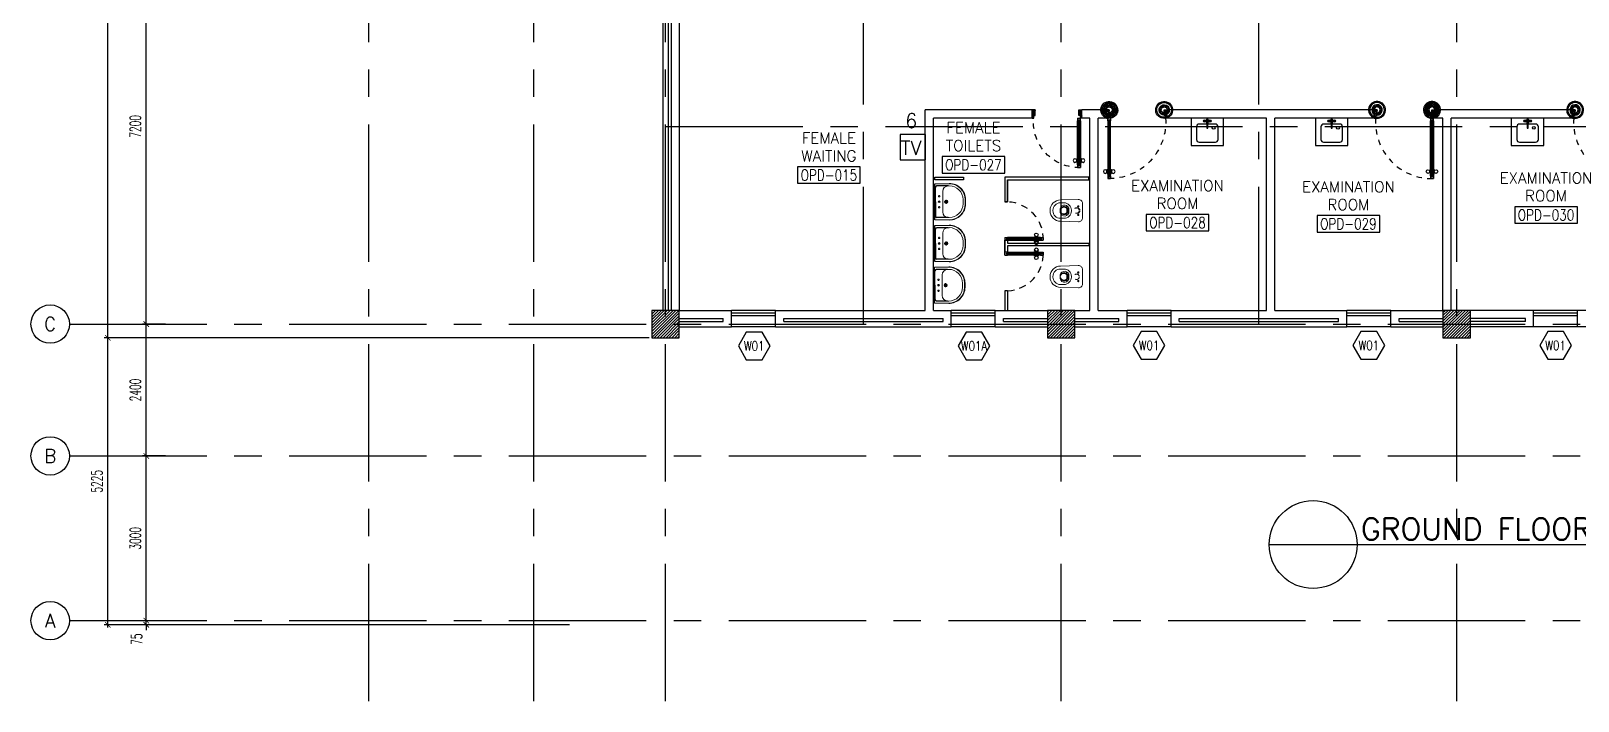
# Model space of a CAD drawing. Extents: x 417819.9 to 417911.9, y 43448 to 43539.2.
# Drawn here: x 417819.91 to 417848.07, y 43460.01 to 43472.21 of the extents above; entities that cross this region are included whole.
import ezdxf
from ezdxf.enums import TextEntityAlignment as Align

# ---------------------------------------------------------------- set-up
doc = ezdxf.new("R2010")
doc.units = 0
doc.header["$MEASUREMENT"] = 0
doc.header["$PDMODE"] = 3
doc.header["$PDSIZE"] = 0.1
for name, pattern in [('CENTERX2', [4, 2.5, -0.5, 0.5, -0.5]), ('DASHED', [0.75, 0.5, -0.25]), ('HIDDEN', [0.375, 0.25, -0.125]), ('HIDDEN2', [0.1875, 0.125, -0.0625])]:
    doc.linetypes.add(name, pattern=pattern)
doc.layers.get('0').update_dxf_attribs({"color": 11, "linetype": 'CONTINUOUS'})
doc.layers.get('DEFPOINTS').update_dxf_attribs({"color": 11, "linetype": 'CONTINUOUS'})
for name, color, linetype in [('A-JEERI', 11, 'CONTINUOUS'), ('AX', 11, 'CONTINUOUS'), ('AX-CR', 11, 'CONTINUOUS'), ('AX-DIM', 11, 'CONTINUOUS'), ('AX-TXT', 11, 'CONTINUOUS'), ('AXES', 11, 'CENTERX2'), ('COL', 11, 'CONTINUOUS'), ('DOOR', 11, 'CONTINUOUS'), ('E-TV', 4, 'CONTINUOUS'), ('FIX', 11, 'CONTINUOUS'), ('HAT', 11, 'CONTINUOUS'), ('INSUL', 11, 'CONTINUOUS'), ('ME-FIX', 11, 'CONTINUOUS'), ('PART', 11, 'CONTINUOUS'), ('RM-BOX', 11, 'CONTINUOUS'), ('RM-NAME', 11, 'CONTINUOUS'), ('RM-NO', 11, 'CONTINUOUS'), ('TXT', 3, 'CONTINUOUS'), ('WALL', 11, 'CONTINUOUS'), ('WIN', 11, 'CONTINUOUS'), ('WIN-BOX', 11, 'CONTINUOUS'), ('WIN-NO', 11, 'CONTINUOUS')]:
    doc.layers.add(name, color=color, linetype=linetype)
doc.styles.add('ROMANS', font='ROMANS.shx', dxfattribs={"width": 0.6})
doc.dimstyles.new('STANDARD in', dxfattribs={"dimtxt": 0.2, "dimasz": 0.1, "dimexe": 0.07, "dimexo": 0.05, "dimgap": 0.1, "dimtad": 1, "dimdec": 0, "dimlfac": 1000, "dimzin": 0, "dimdsep": 46, "dimtxsty": 'ROMANS', "dimblk": 'ARCHTICK', "dimcen": 0.05, "dimdle": 0.05, "dimclrd": 7, "dimclre": 7, "dimclrt": 2, "dimadec": 0, "dimazin": 0, "dimtfac": 1, "dimtdec": 0, "dimtmove": 2, "dimatfit": 3, "dimldrblk": 'ARCHTICK', "dimfxl": 0, "dimtolj": 1, "dimtzin": 0, "dimarcsym": 0})

# ---------------------------------------------------------------- blocks, each defined once
blk = doc.blocks.new('_ARCHTICK')
at = {"color": 0, "linetype": 'ByBlock', "const_width": 0.15}
blk.add_lwpolyline([(-0.5, -0.5), (0.5, 0.5)], dxfattribs=at)
blk = doc.blocks.new('*D167')
at = {"layer": 'AX-DIM', "color": 7, "lineweight": -2}
for p, q in [((417831.157, 43525.944), (417821.235, 43525.944)), ((417821.305, 43466.574), (417821.305, 43525.994)), ((417831.157, 43466.624), (417821.235, 43466.624))]:
    blk.add_line(p, q, dxfattribs=at)
at = {"layer": 'DEFPOINTS', "color": 0}
for p in [(417821.305, 43525.944), (417831.207, 43525.944), (417831.207, 43466.624)]:
    blk.add_point(p, dxfattribs=at)
at = {"layer": 'AX-DIM', "color": 7, "lineweight": -2, "xscale": 0.1, "yscale": 0.1, "zscale": 0.1}
for p, rotation in [((417821.305, 43525.944), 90), ((417821.305, 43466.624), 270)]:
    blk.add_blockref('_ARCHTICK', p, dxfattribs=dict(at, rotation=rotation))
at = {"layer": 'AX-DIM', "color": 2, "insert": (417821.105, 43496.284), "char_height": 0.2, "attachment_point": 5, "rotation": 90, "style": 'ROMANS'}
blk.add_mtext('\\A1;59320', dxfattribs=at)
blk = doc.blocks.new('*D168')
at = {"layer": 'AX-DIM', "color": 7, "lineweight": -2}
for p, q in [((417831.157, 43466.624), (417821.235, 43466.624)), ((417821.305, 43461.349), (417821.305, 43466.674)), ((417829.71, 43461.399), (417821.235, 43461.399))]:
    blk.add_line(p, q, dxfattribs=at)
at = {"layer": 'DEFPOINTS', "color": 0}
for p in [(417821.305, 43466.624), (417831.207, 43466.624), (417829.76, 43461.399)]:
    blk.add_point(p, dxfattribs=at)
at = {"layer": 'AX-DIM', "color": 7, "lineweight": -2, "xscale": 0.1, "yscale": 0.1, "zscale": 0.1}
for p, rotation in [((417821.305, 43466.624), 90), ((417821.305, 43461.399), 270)]:
    blk.add_blockref('_ARCHTICK', p, dxfattribs=dict(at, rotation=rotation))
at = {"layer": 'AX-DIM', "color": 2, "insert": (417821.105, 43464.012), "char_height": 0.2, "attachment_point": 5, "rotation": 90, "style": 'ROMANS'}
blk.add_mtext('\\A1;5225', dxfattribs=at)
blk = doc.blocks.new('*D169')
at = {"layer": 'AX-DIM', "color": 7, "lineweight": -2}
for p, q in [((417822.355, 43474.074), (417821.935, 43474.074)), ((417822.005, 43466.824), (417822.005, 43474.124)), ((417822.355, 43466.874), (417821.935, 43466.874))]:
    blk.add_line(p, q, dxfattribs=at)
at = {"layer": 'DEFPOINTS', "color": 0}
for p in [(417822.005, 43474.074), (417822.405, 43474.074), (417822.405, 43466.874)]:
    blk.add_point(p, dxfattribs=at)
at = {"layer": 'AX-DIM', "color": 7, "lineweight": -2, "xscale": 0.1, "yscale": 0.1, "zscale": 0.1}
for p, rotation in [((417822.005, 43474.074), 90), ((417822.005, 43466.874), 270)]:
    blk.add_blockref('_ARCHTICK', p, dxfattribs=dict(at, rotation=rotation))
at = {"layer": 'AX-DIM', "color": 2, "insert": (417821.805, 43470.474), "char_height": 0.2, "attachment_point": 5, "rotation": 90, "style": 'ROMANS'}
blk.add_mtext('\\A1;7200', dxfattribs=at)
blk = doc.blocks.new('*D170')
at = {"layer": 'AX-DIM', "color": 7, "lineweight": -2}
for p, q in [((417822.355, 43464.474), (417821.935, 43464.474)), ((417822.005, 43461.424), (417822.005, 43464.524)), ((417822.355, 43461.474), (417821.935, 43461.474))]:
    blk.add_line(p, q, dxfattribs=at)
at = {"layer": 'DEFPOINTS', "color": 0}
for p in [(417822.005, 43464.474), (417822.405, 43464.474), (417822.405, 43461.474)]:
    blk.add_point(p, dxfattribs=at)
at = {"layer": 'AX-DIM', "color": 7, "lineweight": -2, "xscale": 0.1, "yscale": 0.1, "zscale": 0.1}
for p, rotation in [((417822.005, 43464.474), 90), ((417822.005, 43461.474), 270)]:
    blk.add_blockref('_ARCHTICK', p, dxfattribs=dict(at, rotation=rotation))
at = {"layer": 'AX-DIM', "color": 2, "insert": (417821.805, 43462.974), "char_height": 0.2, "attachment_point": 5, "rotation": 90, "style": 'ROMANS'}
blk.add_mtext('\\A1;3000', dxfattribs=at)
blk = doc.blocks.new('*D171')
at = {"layer": 'AX-DIM', "color": 7, "lineweight": -2}
for p, q in [((417822.005, 43461.474), (417822.005, 43461.574)), ((417822.355, 43461.474), (417821.935, 43461.474)), ((417822.355, 43461.399), (417821.935, 43461.399)), ((417822.005, 43461.399), (417822.005, 43461.474)), ((417822.005, 43461.399), (417822.005, 43461.299))]:
    blk.add_line(p, q, dxfattribs=at)
at = {"layer": 'DEFPOINTS', "color": 0}
for p in [(417822.005, 43461.474), (417822.405, 43461.474), (417822.405, 43461.399)]:
    blk.add_point(p, dxfattribs=at)
at = {"layer": 'AX-DIM', "color": 7, "lineweight": -2, "xscale": 0.1, "yscale": 0.1, "zscale": 0.1}
for p, rotation in [((417822.005, 43461.474), 270), ((417822.005, 43461.399), 90)]:
    blk.add_blockref('_ARCHTICK', p, dxfattribs=dict(at, rotation=rotation))
at = {"layer": 'AX-DIM', "color": 2, "insert": (417821.83, 43461.137), "char_height": 0.2, "attachment_point": 5, "rotation": 90, "style": 'ROMANS'}
blk.add_mtext('\\A1;75', dxfattribs=at)
blk = doc.blocks.new('AXL')
at = {"layer": 'AX-CR'}
blk.add_circle((-350, 0), 350, dxfattribs=at)
at = {"layer": 'AX-TXT', "style": 'ROMANS'}
blk.add_attdef('AX', text='', height=250, dxfattribs=at).set_placement((-350, 0), align=Align.MIDDLE)
blk = doc.blocks.new('*D172')
at = {"layer": 'AX-DIM', "color": 7, "lineweight": -2}
for p, q in [((417822.355, 43466.874), (417821.935, 43466.874)), ((417822.005, 43464.424), (417822.005, 43466.924)), ((417822.355, 43464.474), (417821.935, 43464.474))]:
    blk.add_line(p, q, dxfattribs=at)
at = {"layer": 'DEFPOINTS', "color": 0}
for p in [(417822.005, 43466.874), (417822.405, 43466.874), (417822.405, 43464.474)]:
    blk.add_point(p, dxfattribs=at)
at = {"layer": 'AX-DIM', "color": 7, "lineweight": -2, "xscale": 0.1, "yscale": 0.1, "zscale": 0.1}
for p, rotation in [((417822.005, 43466.874), 90), ((417822.005, 43464.474), 270)]:
    blk.add_blockref('_ARCHTICK', p, dxfattribs=dict(at, rotation=rotation))
at = {"layer": 'AX-DIM', "color": 2, "insert": (417821.805, 43465.674), "char_height": 0.2, "attachment_point": 5, "rotation": 90, "style": 'ROMANS'}
blk.add_mtext('\\A1;2400', dxfattribs=at)
blk = doc.blocks.new('WW1')
at = {"layer": 'WIN-BOX'}
blk.add_lwpolyline([(144, -250), (289, 0), (144, 250), (-144, 250), (-289, 0), (-144, -250)], close=True, dxfattribs=at)
at = {"layer": 'WIN-NO', "style": 'ROMANS', "width": 0.8}
blk.add_attdef('W00', text='', height=170, dxfattribs=at).set_placement((0, 0), align=Align.MIDDLE)
blk = doc.blocks.new('*X128')
at = {"color": 0}
for p, q in [((24139, 10669), (24631, 11161)), ((24139, 10722), (24578, 11161)), ((24139, 10775), (24525, 11161)), ((24139, 10828), (24472, 11161)), ((24139, 10881), (24419, 11161)), ((24139, 10934), (24366, 11161)), ((24139, 10987), (24313, 11161)), ((24139, 11040), (24260, 11161)), ((24139, 11093), (24207, 11161)), ((24139, 11146), (24154, 11161)), ((24184, 10661), (24639, 11116)), ((24237, 10661), (24639, 11063)), ((24290, 10661), (24639, 11010)), ((24344, 10661), (24639, 10957)), ((24397, 10661), (24639, 10904)), ((24450, 10661), (24639, 10851)), ((24503, 10661), (24639, 10798)), ((24556, 10661), (24639, 10745)), ((24609, 10661), (24639, 10692))]:
    blk.add_line(p, q, dxfattribs=at)
blk = doc.blocks.new('COL50')
at = {"layer": 'COL'}
blk.add_lwpolyline([(-250, 250), (-250, -250), (250, -250), (250, 250)], close=True, dxfattribs=at)
blk = doc.blocks.new('*X127')
at = {"color": 0}
for p, q in [((31339, 10709), (31791, 11161)), ((31339, 10762), (31738, 11161)), ((31339, 10815), (31685, 11161)), ((31339, 10868), (31632, 11161)), ((31339, 10922), (31579, 11161)), ((31339, 10975), (31526, 11161)), ((31339, 11028), (31473, 11161)), ((31339, 11081), (31420, 11161)), ((31339, 11134), (31367, 11161)), ((31344, 10661), (31839, 11156)), ((31397, 10661), (31839, 11103)), ((31450, 10661), (31839, 11050)), ((31503, 10661), (31839, 10997)), ((31556, 10661), (31839, 10944)), ((31609, 10661), (31839, 10891)), ((31662, 10661), (31839, 10838)), ((31715, 10661), (31839, 10785)), ((31768, 10661), (31839, 10732)), ((31821, 10661), (31839, 10679))]:
    blk.add_line(p, q, dxfattribs=at)
blk = doc.blocks.new('RM1')
at = {"layer": 'RM-BOX'}
blk.add_lwpolyline([(570, -200), (-570, -200), (-570, -500), (570, -500)], close=True, dxfattribs=at)
at = {"layer": 'RM-NAME', "style": 'ROMANS'}
for tag, p in [('ROOMNAME1', (0, 324)), ('ROOMNAME2', (0, 0))]:
    blk.add_attdef(tag, text='', height=200, dxfattribs=at).set_placement(p, align=Align.MIDDLE)
at = {"layer": 'RM-NO', "style": 'ROMANS', "width": 0.8}
blk.add_attdef('ROOMNO', text='', height=200, dxfattribs=at).set_placement((0, -350), align=Align.MIDDLE)
blk = doc.blocks.new('WC')
at = {"layer": 'FIX', "lineweight": 20}
for p, q in [((339, 5), (339, -5)), ((395, 76), (490, 60)), ((475, 141), (538, 141)), ((534, 24), (540, 0)), ((540, 0), (534, -24)), ((674, 5), (674, -5)), ((213, -204), (210, -204)), ((490, -60), (395, -76)), ((538, -141), (475, -141))]:
    blk.add_line(p, q, dxfattribs=at)
at = {"layer": 'FIX', "linetype": 'Continuous', "lineweight": 20}
blk.add_line((420, -47), (420, 45), dxfattribs=at)
at = {"layer": 'FIX', "lineweight": 20}
for points in [[(210, -204, -0.414214), (137, -131), (137, 0), (137, 131, -0.414214), (210, 204)], [(727, -5), (727, 5, 0.414214), (538, 194), (210, 204)], [(727, 5), (727, -5, -0.414214), (538, -194), (210, -204)]]:
    blk.add_lwpolyline(points, format="xyb", dxfattribs=at)
at = {"layer": 'FIX', "linetype": 'HIDDEN2', "lineweight": 20, "ltscale": 0.3}
blk.add_circle((245, 0), 49.8, dxfattribs=at)
at = {"layer": 'FIX', "linetype": 'HIDDEN', "lineweight": 20, "ltscale": 0.05}
for centre in [(213, 78), (213, -77)]:
    blk.add_circle(centre, 11.6, dxfattribs=at)
at = {"layer": 'FIX', "lineweight": 20}
for centre, radius, start, end in [((475, 5), 136, 90, 180), ((464, -18), 82, 51.0758, 71.504), ((473, -7), 68.2, 27.1532, 51.0758), ((538, 5), 136, 360, 90), ((475, -5), 136, 180, 270), ((464, 18), 82, 288.496, 308.9242), ((473, 7), 68.2, 308.9242, 332.8468), ((538, -5), 136, 270, 0)]:
    blk.add_arc(centre, radius, start, end, dxfattribs=at)
at = {"layer": 'FIX', "linetype": 'Continuous', "lineweight": 20}
for centre, start, end in [((443, 46), 88.3879, 182.3338), ((442, -46), 177.6662, 271.6121)]:
    blk.add_arc(centre, 22.3, start, end, dxfattribs=at)
blk = doc.blocks.new('DOOR90')
at = {"layer": 'DOOR', "color": 7, "linetype": 'ByBlock'}
for p, q in [((-150, 0), (0, 0)), ((-150, 0), (-150, -25)), ((0, -50), (-114, 0)), ((0, -50), (-40, 0)), ((0, -50), (0, 0)), ((-1000, -25), (-1050, -25)), ((-1050, -75), (-1050, -25)), ((-1050, -25), (-1050, -75)), ((-1000, -75), (-1050, -75)), ((-1000, -42), (-1020, -42)), ((-1020, -42), (-1020, -58)), ((-1000, -58), (-1020, -58)), ((-1000, -25), (-1000, -42)), ((-1000, -58), (-1000, -75)), ((-878, -18), (-968, -18)), ((-968, -25), (-968, -18)), ((-968, -75), (-968, -82)), ((-878, -82), (-968, -82)), ((-955, -9), (-890, -9)), ((-955, -18), (-955, -9)), ((-955, -18), (-890, -18)), ((-955, -82), (-890, -82)), ((-955, -82), (-955, -91)), ((-955, -91), (-890, -91)), ((-890, -18), (-890, -9)), ((-890, -82), (-890, -91)), ((-878, -25), (-878, -18)), ((-878, -75), (-878, -82)), ((-200, -25), (-150, -25)), ((-200, -42), (-200, -25)), ((-180, -42), (-200, -42)), ((-200, -58), (-180, -58)), ((-200, -75), (-200, -58)), ((-150, -75), (-200, -75)), ((-180, -58), (-180, -42)), ((-150, -25), (-100, -25)), ((-150, -75), (-150, -25)), ((-100, -25), (-100, -50)), ((0, -50), (-100, -37)), ((-100, -50), (0, -50)), ((-150, -875), (-100, -875)), ((-150, -900), (-150, -875)), ((-150, -900), (0, -900)), ((0, -900), (-150, -900)), ((0, -850), (-114, -900)), ((-100, -875), (-100, -850)), ((0, -850), (-100, -863)), ((-100, -850), (0, -850)), ((0, -850), (-40, -900)), ((0, -850), (0, -900))]:
    blk.add_line(p, q, dxfattribs=at)
at = {"layer": 'DOOR', "linetype": 'ByBlock'}
for p, q in [((-200, -25), (-1000, -25)), ((-200, -42), (-1000, -42)), ((-200, -58), (-1000, -58)), ((-1000, -75), (-200, -75))]:
    blk.add_line(p, q, dxfattribs=at)
at = {"layer": 'DOOR', "color": 7, "linetype": 'ByBlock'}
for centre in [(-923, 24), (-923, -124)]:
    blk.add_circle(centre, 32.4, dxfattribs=at)
for centre, radius, start, end in [((0, -50), 154, 161.1053, 166.2858), ((0, -50), 94.4, 148.0182, 180), ((0, -50), 134, 158.1598, 169.28), ((0, -50), 114, 154.0838, 167.3774), ((0, -50), 74.4, 137.7764, 180), ((0, -50), 54.4, 113.2074, 180), ((0, -50), 34.4, 90, 180), ((0, -50), 14.4, 90, 180), ((0, -850), 154, 193.7142, 198.8947), ((0, -850), 134, 190.72, 201.8402), ((0, -850), 94.4, 180, 211.9818), ((0, -850), 74.4, 180, 222.2236), ((0, -850), 54.4, 180, 246.7926), ((0, -850), 34.4, 180, 270), ((0, -850), 14.4, 180, 270)]:
    blk.add_arc(centre, radius, start, end, dxfattribs=at)
at = {"layer": 'DOOR', "linetype": 'HIDDEN', "ltscale": 0.5}
blk.add_arc((-222, -50), 828, 178.2701, 275.003, dxfattribs=at)
blk = doc.blocks.new('A$C74DC60CF')
at = {"layer": 'DOOR', "color": 0, "linetype": 'ByBlock'}
for p, q in [((65, 1155), (65, 1090)), ((74, 1155), (65, 1155)), ((74, 1078), (74, 1168)), ((81, 1168), (74, 1168)), ((74, 1155), (74, 1090)), ((81, 1200), (81, 1250)), ((131, 1250), (81, 1250)), ((81, 1250), (131, 1250)), ((81, 1200), (98, 1200)), ((98, 1200), (98, 1220)), ((98, 1220), (114, 1220)), ((114, 1200), (114, 1220)), ((114, 1200), (131, 1200)), ((131, 1200), (131, 1250)), ((131, 1168), (138, 1168)), ((138, 1078), (138, 1168)), ((138, 1155), (138, 1090)), ((138, 1155), (147, 1155)), ((147, 1155), (147, 1090)), ((74, 1090), (65, 1090)), ((81, 1078), (74, 1078)), ((131, 1078), (138, 1078)), ((138, 1090), (147, 1090)), ((56, 150), (56, 0)), ((56, 150), (81, 150)), ((106, 0), (56, 0)), ((98, 200), (81, 200)), ((81, 200), (81, 150)), ((131, 150), (81, 150)), ((81, 150), (81, 100)), ((81, 100), (106, 100)), ((98, 180), (98, 200)), ((114, 180), (98, 180)), ((106, 100), (106, 0)), ((131, 200), (114, 200)), ((114, 200), (114, 180)), ((131, 150), (131, 200)), ((1131, 100), (1106, 100)), ((1106, 100), (1106, 0)), ((1131, 150), (1131, 100)), ((1156, 150), (1131, 150)), ((1156, 150), (1156, 0)), ((1156, 0), (1156, 150)), ((1106, 0), (1156, 0))]:
    blk.add_line(p, q, dxfattribs=at)
at = {"layer": 'DOOR', "linetype": 'ByBlock'}
for p, q in [((81, 200), (81, 1200)), ((98, 200), (98, 1200)), ((114, 200), (114, 1200)), ((131, 1200), (131, 200))]:
    blk.add_line(p, q, dxfattribs=at)
at = {"layer": 'DOOR', "color": 9, "linetype": 'ByBlock'}
for p, q in [((106, 0), (56, 114)), ((106, 0), (56, 40)), ((106, 0), (93, 100)), ((1106, 0), (1156, 114)), ((1106, 0), (1119, 100)), ((1106, 0), (1156, 40))]:
    blk.add_line(p, q, dxfattribs=at)
at = {"layer": 'DOOR', "color": 0, "linetype": 'ByBlock'}
for centre in [(32, 1123), (179, 1123)]:
    blk.add_circle(centre, 32.4, dxfattribs=at)
at = {"layer": 'DOOR', "linetype": 'HIDDEN', "ltscale": 0.5}
blk.add_arc((106, 223), 1028, 355.9414, 91.3941, dxfattribs=at)
at = {"layer": 'DOOR', "color": 9, "linetype": 'ByBlock'}
for centre, radius, start, end in [((106, 0), 154, 103.7142, 108.8947), ((106, 0), 134, 100.72, 111.8402), ((106, 0), 114, 102.6226, 115.9162), ((106, 0), 94.4, 90, 121.9818), ((106, 0), 74.4, 90, 132.2236), ((106, 0), 54.4, 90, 156.7926), ((106, 0), 34.4, 90, 180), ((106, 0), 14.4, 90, 180), ((1106, 0), 94.4, 58.0182, 90), ((1106, 0), 74.4, 47.7764, 90), ((1106, 0), 54.4, 23.2074, 90), ((1106, 0), 34.4, 0, 90), ((1106, 0), 14.4, 0, 90), ((1106, 0), 134, 68.1598, 79.28), ((1106, 0), 154, 71.1053, 76.2858)]:
    blk.add_arc(centre, radius, start, end, dxfattribs=at)
blk = doc.blocks.new('*X126')
at = {"color": 0}
for p, q in [((38539, 10697), (39003, 11161)), ((38539, 10750), (38950, 11161)), ((38539, 10803), (38897, 11161)), ((38539, 10856), (38844, 11161)), ((38539, 10909), (38791, 11161)), ((38539, 10962), (38738, 11161)), ((38539, 11015), (38685, 11161)), ((38539, 11068), (38632, 11161)), ((38539, 11121), (38579, 11161)), ((38556, 10661), (39039, 11144)), ((38609, 10661), (39039, 11091)), ((38662, 10661), (39039, 11038)), ((38715, 10661), (39039, 10985)), ((38768, 10661), (39039, 10932)), ((38822, 10661), (39039, 10879)), ((38875, 10661), (39039, 10826)), ((38928, 10661), (39039, 10773)), ((38981, 10661), (39039, 10720)), ((39034, 10661), (39039, 10667))]:
    blk.add_line(p, q, dxfattribs=at)
blk = doc.blocks.new('W')
at = {"layer": 'WIN-NO'}
blk.add_blockref('WW1', (0, -337), dxfattribs=at).add_auto_attribs({'W00': 'W01'})
blk = doc.blocks.new('LAV-003')
at = {"layer": 'FIX', "linetype": 'ByBlock'}
blk.add_line((-328, -25), (328, -25), dxfattribs=at)
at = {"layer": 'FIX', "linetype": 'Continuous', "lineweight": 20}
for p, q in [((-328, -285), (-328, -25)), ((-288, -285), (-288, -265)), ((0, -165), (-187, -165)), ((0, -165), (187, -165)), ((287, -285), (287, -265)), ((328, -285), (328, -25)), ((0, -535), (-38, -535)), ((0, -535), (38, -535)), ((0, -575), (-38, -575)), ((0, -575), (38, -575))]:
    blk.add_line(p, q, dxfattribs=at)
at = {"layer": 'FIX', "linetype": 'ByBlock', "ltscale": 0.3}
for p, q in [((-288, -265), (-288, -60)), ((0, -35), (-262, -35)), ((0, -35), (262, -35)), ((287, -265), (287, -60))]:
    blk.add_line(p, q, dxfattribs=at)
at = {"layer": 'FIX', "linetype": 'DASHED', "lineweight": 20, "ltscale": 0.04}
for p, q in [((-36, -230), (37, -230)), ((0, -194), (0, -266))]:
    blk.add_line(p, q, dxfattribs=at)
at = {"layer": 'FIX', "lineweight": 20}
for p, q in [((-16, -101), (15, -101)), ((0, -85), (0, -116))]:
    blk.add_line(p, q, dxfattribs=at)
at = {"layer": 'FIX', "linetype": 'Continuous', "lineweight": 20}
blk.add_lwpolyline([(295, -25), (0, -25), (-328, -25), (-334, -285, 0.414214), (-38, -582), (0, -582), (38, -582, 0.414214), (334, -285), (328, -25), (0, -25)], format="xyb", dxfattribs=at)
at = {"layer": 'FIX', "linetype": 'HIDDEN', "lineweight": 20, "ltscale": 0.05}
for centre in [(-100, -101), (100, -101)]:
    blk.add_circle(centre, 12.4, dxfattribs=at)
at = {"layer": 'FIX', "lineweight": 20}
for centre, radius in [((0, -230), 29.5), ((0, -230), 22.5), ((0, -101), 15.5)]:
    blk.add_circle(centre, radius, dxfattribs=at)
at = {"layer": 'FIX', "linetype": 'ByBlock', "ltscale": 0.3}
for centre, start, end in [((-262, -60), 90, 180), ((262, -60), 0, 90)]:
    blk.add_arc(centre, 25, start, end, dxfattribs=at)
at = {"layer": 'FIX', "linetype": 'Continuous', "lineweight": 20}
for centre, radius, start, end in [((-187, -265), 100, 90, 180), ((187, -265), 100, 0, 90), ((-38, -285), 290, 180, 270), ((-38, -285), 250, 180, 270), ((38, -285), 290, 270, 0), ((38, -285), 250, 270, 0)]:
    blk.add_arc(centre, radius, start, end, dxfattribs=at)
blk = doc.blocks.new('A$C180A3EE7')
at = {"layer": 'ME-FIX'}
blk.add_lwpolyline([(0.593, 0), (0.593, 0.5), (0, 0.5), (0, 0)], dxfattribs=at)
blk.add_lwpolyline([(0.309, 0.107), (0.443, 0.107, 0.414214), (0.493, 0.157), (0.493, 0.388, 0.414214), (0.443, 0.438), (0.15, 0.438, 0.414214), (0.1, 0.388), (0.1, 0.157, 0.414214), (0.15, 0.107), (0.284, 0.107)], format="xyb", dxfattribs=at)
blk.add_lwpolyline([(0.28, 0.019), (0.312, 0.019), (0.306, 0.174, 1), (0.286, 0.174)], format="xyb", close=True, dxfattribs=at)
for centre, radius in [((0.182, 0.177), 0.0255), ((0.247, 0.05), 0.0217), ((0.247, 0.05), 0.014), ((0.346, 0.05), 0.0217), ((0.346, 0.05), 0.014)]:
    blk.add_circle(centre, radius, dxfattribs=at)
blk = doc.blocks.new('TV')
at = {"layer": 'E-TV'}
for p, q in [((227, 458), (-228, 458)), ((-228, 458), (-228, 0)), ((227, 458), (227, 0)), ((-228, 0), (228, 0))]:
    blk.add_line(p, q, dxfattribs=at)
at = {"layer": 'E-TV', "color": 52, "style": 'ROMANS'}
blk.add_text('TV', height=260, dxfattribs=at).set_placement((-220, 87))

msp = doc.modelspace()

# ---------------------------------------------------------------- linework, layer by layer
at = {"layer": 'AXES'}
for p, q in [((417826.0566, 43460.01), (417826.0566, 43538.4875)), ((417829.0566, 43460.01), (417829.0566, 43538.4875)), ((417831.4566, 43460.01), (417831.4566, 43538.4875)), ((417838.6566, 43460.01), (417838.6566, 43538.4875)), ((417845.8566, 43460.01), (417845.8566, 43538.4875)), ((417835.0566, 43466.8743), (417835.0566, 43525.6943)), ((417842.2566, 43466.8743), (417842.2566, 43525.6943)), ((417831.4566, 43470.4743), (417889.6966, 43470.4743)), ((417820.6052, 43466.8743), (417890.8966, 43466.8743)), ((417820.6052, 43464.4743), (417889.6966, 43464.4743)), ((417820.6052, 43464.4743), (417898.0966, 43464.4743)), ((417820.6052, 43461.4743), (417887.8966, 43461.4743)), ((417820.6052, 43461.4743), (417887.8966, 43461.4743))]:
    msp.add_line(p, q, dxfattribs=at)
at = {"layer": 'DOOR', "color": 9, "linetype": 'ByBlock'}
for p, q in [((417837.6316, 43468.4493), (417837.6816, 43468.4493)), ((417837.6316, 43468.4493), (417837.6316, 43468.3993)), ((417837.6816, 43468.4323), (417837.6616, 43468.4323)), ((417837.6616, 43468.4323), (417837.6616, 43468.4163)), ((417837.6616, 43468.4163), (417837.6816, 43468.4163)), ((417838.2816, 43468.4493), (417837.6816, 43468.4493)), ((417837.6816, 43468.4493), (417837.6816, 43468.4323)), ((417837.6816, 43468.4323), (417838.2816, 43468.4323)), ((417837.6816, 43468.4163), (417838.2816, 43468.4163)), ((417837.6816, 43468.4163), (417837.6816, 43468.3993)), ((417837.6816, 43468.3993), (417838.2816, 43468.3993)), ((417838.1593, 43468.4565), (417838.2493, 43468.4565)), ((417838.1593, 43468.4493), (417838.1593, 43468.4565)), ((417838.1593, 43468.3993), (417838.1593, 43468.3921)), ((417838.1593, 43468.3921), (417838.2493, 43468.3921)), ((417838.2367, 43468.4655), (417838.1719, 43468.4655)), ((417838.1719, 43468.4565), (417838.1719, 43468.4655)), ((417838.2367, 43468.4565), (417838.1719, 43468.4565)), ((417838.2367, 43468.3921), (417838.1719, 43468.3921)), ((417838.1719, 43468.3921), (417838.1719, 43468.3831)), ((417838.2367, 43468.3831), (417838.1719, 43468.3831)), ((417838.2367, 43468.4565), (417838.2367, 43468.4655)), ((417838.2367, 43468.3921), (417838.2367, 43468.3831)), ((417838.2493, 43468.4493), (417838.2493, 43468.4565)), ((417838.2493, 43468.3993), (417838.2493, 43468.3921)), ((417838.2816, 43468.4493), (417838.3316, 43468.4493)), ((417838.2816, 43468.4323), (417838.2816, 43468.4493)), ((417838.2816, 43468.4323), (417838.3016, 43468.4323)), ((417838.2816, 43468.4163), (417838.3016, 43468.4163)), ((417838.2816, 43468.3993), (417838.2816, 43468.4163)), ((417838.2816, 43468.3993), (417838.3316, 43468.3993)), ((417838.3016, 43468.4163), (417838.3016, 43468.4323)), ((417838.3316, 43468.4493), (417838.3316, 43468.3993)), ((417838.3316, 43468.3993), (417838.3316, 43468.4493)), ((417837.6316, 43468.1308), (417837.6316, 43468.1808)), ((417837.6316, 43468.1308), (417837.6816, 43468.1308)), ((417837.6616, 43468.1638), (417837.6816, 43468.1638)), ((417837.6616, 43468.1478), (417837.6616, 43468.1638)), ((417837.6816, 43468.1478), (417837.6616, 43468.1478)), ((417837.6816, 43468.1808), (417838.2816, 43468.1808)), ((417837.6816, 43468.1638), (417837.6816, 43468.1808)), ((417837.6816, 43468.1638), (417838.2816, 43468.1638)), ((417837.6816, 43468.1478), (417838.2816, 43468.1478)), ((417837.6816, 43468.1308), (417837.6816, 43468.1478)), ((417838.2816, 43468.1308), (417837.6816, 43468.1308)), ((417838.1593, 43468.188), (417838.2493, 43468.188)), ((417838.1593, 43468.1808), (417838.1593, 43468.188)), ((417838.1593, 43468.1308), (417838.1593, 43468.1236)), ((417838.1593, 43468.1236), (417838.2493, 43468.1236)), ((417838.2367, 43468.197), (417838.1719, 43468.197)), ((417838.1719, 43468.188), (417838.1719, 43468.197)), ((417838.2367, 43468.188), (417838.1719, 43468.188)), ((417838.2367, 43468.1236), (417838.1719, 43468.1236)), ((417838.1719, 43468.1236), (417838.1719, 43468.1146)), ((417838.2367, 43468.1146), (417838.1719, 43468.1146)), ((417838.2367, 43468.188), (417838.2367, 43468.197)), ((417838.2367, 43468.1236), (417838.2367, 43468.1146)), ((417838.2493, 43468.1808), (417838.2493, 43468.188)), ((417838.2493, 43468.1308), (417838.2493, 43468.1236)), ((417838.2816, 43468.1808), (417838.3316, 43468.1808)), ((417838.2816, 43468.1808), (417838.2816, 43468.1638)), ((417838.2816, 43468.1638), (417838.3016, 43468.1638)), ((417838.2816, 43468.1478), (417838.3016, 43468.1478)), ((417838.2816, 43468.1478), (417838.2816, 43468.1308)), ((417838.2816, 43468.1308), (417838.3316, 43468.1308)), ((417838.3016, 43468.1638), (417838.3016, 43468.1478)), ((417838.3316, 43468.1308), (417838.3316, 43468.1808)), ((417838.3316, 43468.1808), (417838.3316, 43468.1308))]:
    msp.add_line(p, q, dxfattribs=at)
at = {"layer": 'DOOR', "color": 0, "linetype": 'ByBlock'}
for p, q in [((417837.6816, 43468.3993), (417837.6316, 43468.3993)), ((417837.6816, 43468.1808), (417837.6316, 43468.1808))]:
    msp.add_line(p, q, dxfattribs=at)
at = {"layer": 'DOOR', "color": 9, "linetype": 'ByBlock'}
for centre in [(417838.2043, 43468.4979), (417838.2043, 43468.3508), (417838.2043, 43468.2293), (417838.2043, 43468.0823)]:
    msp.add_circle(centre, 0.0324, dxfattribs=at)
at = {"layer": 'DOOR', "color": 9, "linetype": 'HIDDEN', "ltscale": 0.5}
for centre, start, end in [((417837.6566, 43468.4243), 357.8789, 87.8789), ((417837.6566, 43468.1558), 272.1211, 2.1211)]:
    msp.add_arc(centre, 0.6755, start, end, dxfattribs=at)
at = {"layer": 'FIX', "color": 22, "linetype": 'HIDDEN2', "lineweight": 20, "ltscale": 0.3}
msp.add_circle((417838.9486, 43468.9409), 0.0498, dxfattribs=at)
at = {"layer": 'INSUL'}
for p, q in [((417831.5066, 43473.8243), (417831.5066, 43467.1243)), ((417831.5566, 43473.8243), (417831.5566, 43467.1243)), ((417831.7066, 43466.9743), (417832.5066, 43466.9743)), ((417831.7066, 43466.9243), (417832.5066, 43466.9243)), ((417832.5066, 43466.9243), (417832.5066, 43466.9743)), ((417833.6066, 43466.9743), (417836.5066, 43466.9743)), ((417833.6066, 43466.9243), (417833.6066, 43466.9743)), ((417833.6066, 43466.9243), (417836.5066, 43466.9243)), ((417836.5066, 43466.9243), (417836.5066, 43466.9743)), ((417837.6066, 43466.9743), (417838.4066, 43466.9743)), ((417837.6066, 43466.9243), (417837.6066, 43466.9743)), ((417837.6066, 43466.9243), (417838.4066, 43466.9243)), ((417838.9066, 43466.9743), (417839.7066, 43466.9743)), ((417838.9066, 43466.9243), (417839.7066, 43466.9243)), ((417839.7066, 43466.9243), (417839.7066, 43466.9743)), ((417840.8066, 43466.9743), (417843.7066, 43466.9743)), ((417840.8066, 43466.9243), (417840.8066, 43466.9743)), ((417840.8066, 43466.9243), (417843.7066, 43466.9243)), ((417843.7066, 43466.9243), (417843.7066, 43466.9743)), ((417844.8066, 43466.9743), (417845.6066, 43466.9743)), ((417844.8066, 43466.9243), (417844.8066, 43466.9743)), ((417844.8066, 43466.9243), (417845.6066, 43466.9243)), ((417847.1066, 43466.9743), (417846.1066, 43466.9743)), ((417847.1066, 43466.9243), (417846.1066, 43466.9243)), ((417847.1066, 43466.9243), (417847.1066, 43466.9743))]:
    msp.add_line(p, q, dxfattribs=at)
at = {"layer": 'PART'}
for p, q in [((417836.8816, 43469.5493), (417836.8816, 43469.4993)), ((417837.6316, 43469.5493), (417837.6316, 43469.0993)), ((417837.6816, 43469.4993), (417837.6816, 43469.0993)), ((417837.6816, 43469.0993), (417837.6316, 43469.0993)), ((417837.6316, 43468.3993), (417837.6316, 43468.1808)), ((417837.6816, 43468.3993), (417837.6316, 43468.3993)), ((417837.6816, 43468.3993), (417837.6816, 43468.3493)), ((417837.6816, 43468.2993), (417837.6816, 43468.1808)), ((417837.6816, 43468.1808), (417837.6316, 43468.1808)), ((417837.6816, 43467.4808), (417837.6316, 43467.4808)), ((417837.6316, 43467.4808), (417837.6316, 43467.1243)), ((417837.6816, 43467.4808), (417837.6816, 43467.1243))]:
    msp.add_line(p, q, dxfattribs=at)
for points in [[(417836.3546, 43469.5493), (417836.8816, 43469.5493), (417836.8816, 43469.4993), (417836.3546, 43469.4993)], [(417837.6316, 43469.0993), (417837.6816, 43469.0993), (417837.6816, 43469.5003), (417839.1586, 43469.4993), (417839.1586, 43469.5493), (417837.6316, 43469.5493)]]:
    msp.add_lwpolyline(points, close=True, dxfattribs=at)
msp.add_lwpolyline([(417839.1586, 43468.3493), (417839.1586, 43468.2993), (417837.6816, 43468.2993), (417837.6816, 43468.1808), (417837.6316, 43468.1808), (417837.6316, 43468.3993), (417837.6816, 43468.3993), (417837.6816, 43468.3493), (417839.1586, 43468.3493)], dxfattribs=at)
at = {"layer": 'TXT', "color": 6}
msp.add_line((417842.4425, 43462.8594), (417853.9373, 43462.8594), dxfattribs=at)
msp.add_circle((417843.2425, 43462.8594), 0.8, dxfattribs=at)
at = {"layer": 'WALL'}
for p, q in [((417831.4066, 43473.8243), (417831.4066, 43467.1243)), ((417831.7066, 43472.7993), (417831.7066, 43467.1243)), ((417836.1816, 43467.1243), (417836.1816, 43470.7743)), ((417838.1316, 43470.7743), (417836.1816, 43470.7743)), ((417836.3316, 43467.1243), (417836.3316, 43470.6243)), ((417838.1316, 43470.6243), (417836.3316, 43470.6243)), ((417836.3316, 43470.4743), (417836.3316, 43470.6243)), ((417838.1316, 43470.6243), (417838.1316, 43470.7743)), ((417839.4816, 43470.7743), (417839.0316, 43470.7743)), ((417839.0316, 43470.6243), (417839.0316, 43470.7743)), ((417839.1816, 43470.6243), (417839.0316, 43470.6243)), ((417839.1816, 43467.1243), (417839.1816, 43470.6243)), ((417839.3316, 43467.1243), (417839.3316, 43470.6243)), ((417839.4816, 43470.6243), (417839.3316, 43470.6243)), ((417839.4816, 43470.6243), (417839.3316, 43470.6243)), ((417839.4816, 43470.6243), (417839.4816, 43470.7743)), ((417844.3566, 43470.7743), (417840.5816, 43470.7743)), ((417840.5816, 43470.6243), (417840.5816, 43470.7743)), ((417842.3966, 43470.6243), (417840.5816, 43470.6243)), ((417842.3966, 43467.1243), (417842.3966, 43470.6243)), ((417842.5466, 43467.1243), (417842.5466, 43470.6243)), ((417844.3566, 43470.6243), (417842.5466, 43470.6243)), ((417844.3566, 43470.6243), (417844.3566, 43470.7743)), ((417847.9566, 43470.7743), (417845.4566, 43470.7743)), ((417845.4566, 43470.6243), (417845.4566, 43470.7743)), ((417845.6066, 43470.6243), (417845.4566, 43470.6243)), ((417845.6066, 43467.1243), (417845.6066, 43470.6243)), ((417845.7566, 43467.1243), (417845.7566, 43470.6243)), ((417847.9566, 43470.6243), (417845.7566, 43470.6243)), ((417847.9566, 43470.6243), (417847.9566, 43470.7743)), ((417831.7066, 43467.1243), (417832.6566, 43467.1243)), ((417832.6566, 43466.8243), (417832.6566, 43467.1243)), ((417833.4566, 43467.1243), (417836.1816, 43467.1243)), ((417833.4566, 43466.8243), (417833.4566, 43467.1243)), ((417836.3316, 43467.1243), (417836.6566, 43467.1243)), ((417836.3316, 43467.1243), (417836.6566, 43467.1243)), ((417836.6566, 43466.8243), (417836.6566, 43467.1243)), ((417837.4566, 43466.8243), (417837.4566, 43467.1243)), ((417837.4566, 43467.1243), (417838.4066, 43467.1243)), ((417838.9066, 43467.1243), (417839.1816, 43467.1243)), ((417839.3316, 43467.1243), (417839.8566, 43467.1243)), ((417839.8566, 43466.8243), (417839.8566, 43467.1243)), ((417840.6566, 43467.1243), (417842.3966, 43467.1243)), ((417840.6566, 43466.8243), (417840.6566, 43467.1243)), ((417842.5466, 43467.1243), (417843.8566, 43467.1243)), ((417843.8566, 43466.8243), (417843.8566, 43467.1243)), ((417844.6566, 43467.1243), (417845.6066, 43467.1243)), ((417844.6566, 43466.8243), (417844.6566, 43467.1243)), ((417847.2566, 43467.1243), (417846.1066, 43467.1243)), ((417847.2566, 43466.8243), (417847.2566, 43467.1243)), ((417849.2066, 43467.1243), (417848.0566, 43467.1243)), ((417848.0566, 43466.8243), (417848.0566, 43467.1243)), ((417831.7066, 43466.8243), (417832.6566, 43466.8243)), ((417833.4566, 43466.8243), (417836.6566, 43466.8243)), ((417837.4566, 43466.8243), (417838.4066, 43466.8243)), ((417838.9066, 43466.8243), (417839.8566, 43466.8243)), ((417840.6566, 43466.8243), (417843.8566, 43466.8243)), ((417844.6566, 43466.8243), (417845.6066, 43466.8243)), ((417847.2566, 43466.8243), (417846.1066, 43466.8243)), ((417849.2066, 43466.8243), (417848.0566, 43466.8243))]:
    msp.add_line(p, q, dxfattribs=at)
at = {"layer": 'WIN'}
for p, q in [((417833.4566, 43467.1243), (417832.6566, 43467.1243)), ((417833.4566, 43467.0743), (417832.6566, 43467.0743)), ((417833.4566, 43467.0243), (417832.6566, 43467.0243)), ((417837.4566, 43467.1243), (417836.6566, 43467.1243)), ((417837.4566, 43467.0743), (417836.6566, 43467.0743)), ((417837.4566, 43467.0243), (417836.6566, 43467.0243)), ((417840.6566, 43467.1243), (417839.8566, 43467.1243)), ((417840.6566, 43467.0743), (417839.8566, 43467.0743)), ((417840.6566, 43467.0243), (417839.8566, 43467.0243)), ((417844.6566, 43467.1243), (417843.8566, 43467.1243)), ((417844.6566, 43467.0743), (417843.8566, 43467.0743)), ((417844.6566, 43467.0243), (417843.8566, 43467.0243)), ((417848.0566, 43467.1243), (417847.2566, 43467.1243)), ((417848.0566, 43467.0743), (417847.2566, 43467.0743)), ((417848.0566, 43467.0243), (417847.2566, 43467.0243)), ((417833.4566, 43466.8243), (417832.6566, 43466.8243)), ((417837.4566, 43466.8243), (417836.6566, 43466.8243)), ((417840.6566, 43466.8243), (417839.8566, 43466.8243)), ((417844.6566, 43466.8243), (417843.8566, 43466.8243)), ((417848.0566, 43466.8243), (417847.2566, 43466.8243))]:
    msp.add_line(p, q, dxfattribs=at)

# ---------------------------------------------------------------- block references
at = {"layer": 'A-JEERI', "linetype": 'ByBlock', "xscale": 0.0009999999892897904, "yscale": 0.0009999999892897904, "zscale": 0.001, "rotation": 90}
for p in [(417836.3355, 43469.1023), (417836.3355, 43468.3423), (417836.3247, 43467.5823)]:
    msp.add_blockref('LAV-003', p, dxfattribs=at)
at = {"layer": 'AX', "xscale": 0.001000000047497451, "yscale": 0.0009999999892897904, "zscale": 0.001}
for p, values in [((417820.6052, 43466.8743), {'AX': 'C'}), ((417820.6052, 43464.4743), {'AX': 'B'}), ((417820.6052, 43461.4743), {'AX': 'A'})]:
    msp.add_blockref('AXL', p, dxfattribs=at).add_auto_attribs(values)
at = {"layer": 'COL', "xscale": 0.001000000047497451, "yscale": 0.0009999999892897904, "zscale": 0.001}
for p in [(417831.4566, 43466.8743), (417838.6566, 43466.8743), (417845.8566, 43466.8743)]:
    msp.add_blockref('COL50', p, dxfattribs=at)
at = {"layer": 'DOOR', "color": 0, "yscale": 0.0009999999892897904, "zscale": 0.001}
for name, p, xscale, rotation in [('A$C74DC60CF', (417839.4257, 43470.7743), -0.001000000047497451, 180), ('A$C74DC60CF', (417845.5125, 43470.7743), 0.001000000047497451, 180), ('A$C74DC60CF', (417849.118, 43470.7743), 0.001000000047497451, 180), ('DOOR90', (417839.0316, 43470.7743), -0.0009999999892897904, 270)]:
    msp.add_blockref(name, p, dxfattribs=dict(at, xscale=xscale, rotation=rotation))
at = {"layer": 'E-TV', "color": 4, "xscale": 0.0009999999892897904, "yscale": 0.0009999999892897904, "zscale": 0.001}
msp.add_blockref('TV', (417835.9544, 43469.8661), dxfattribs=at)
at = {"layer": 'HAT', "xscale": 0.001000000047497451, "yscale": 0.0009999999892897904, "zscale": 0.001}
for p, values in [((417837.0602, 43470.124), {'ROOMNO': 'OPD-027', 'ROOMNAME2': 'TOILETS', 'ROOMNAME1': 'FEMALE'}), ((417834.4297, 43469.9373), {'ROOMNO': 'OPD-015', 'ROOMNAME2': 'WAITING', 'ROOMNAME1': 'FEMALE'}), ((417840.7744, 43469.0711), {'ROOMNO': 'OPD-028', 'ROOMNAME2': 'ROOM', 'ROOMNAME1': 'EXAMINATION'}), ((417843.8858, 43469.0494), {'ROOMNO': 'OPD-029', 'ROOMNAME2': 'ROOM', 'ROOMNAME1': 'EXAMINATION'}), ((417847.4831, 43469.2108), {'ROOMNO': 'OPD-030', 'ROOMNAME2': 'ROOM', 'ROOMNAME1': 'EXAMINATION'})]:
    msp.add_blockref('RM1', p, dxfattribs=at).add_auto_attribs(values)
for name in ['*X128', '*X127', '*X126']:
    msp.add_blockref(name, (417807.0674, 43455.9633), dxfattribs=at)
at = {"layer": 'ME-FIX', "rotation": 180}
for p in [(417841.6137, 43470.6243), (417843.8773, 43470.6243), (417847.4432, 43470.6243)]:
    msp.add_blockref('A$C180A3EE7', p, dxfattribs=at)
at = {"layer": 'WALL', "xscale": 0.001000000047497451, "yscale": 0.0009999999892897904, "zscale": 0.001, "rotation": 180}
for p in [(417839.1816, 43468.9409), (417839.1816, 43467.7362), (417839.1816, 43467.7362)]:
    msp.add_blockref('WC', p, dxfattribs=at)
at = {"layer": 'WIN-NO', "xscale": 0.001000000047497451, "yscale": 0.0009999999892897904, "zscale": 0.001}
for p, values in [((417833.0705, 43466.476), {'W00': 'W01'}), ((417837.0705, 43466.476), {'W00': 'W01A'})]:
    msp.add_blockref('WW1', p, dxfattribs=at).add_auto_attribs(values)
at = {"layer": 'WIN-NO', "color": 5, "linetype": 'ByBlock', "xscale": 0.001000000047497451, "yscale": 0.0009999999892897904, "zscale": 0.001}
for p in [(417840.2566, 43466.8243), (417844.2566, 43466.8243), (417847.6566, 43466.8243)]:
    msp.add_blockref('W', p, dxfattribs=at)

# ---------------------------------------------------------------- texts
at = {"layer": 'E-TV', "color": 4, "style": 'ROMANS'}
msp.add_text('6', height=0.26, dxfattribs=at).set_placement((417835.8174, 43470.4464))
at = {"layer": 'TXT', "color": 6, "style": 'ROMANS'}
msp.add_text('GROUND FLOOR PLAN (PART-1)', height=0.4, dxfattribs=at).set_placement((417844.1149, 43462.9432))

# ---------------------------------------------------------------- dimensions: what is measured, and where the dimension line sits
at = {"layer": 'AX-DIM'}
for base, p1, p2, picture, middle in [((417821.3052, 43525.9443), (417831.2066, 43466.6243), (417831.2066, 43525.9443), '*D167', (417821.1052, 43496.2843)), ((417821.3052, 43466.6243), (417829.7605, 43461.3993), (417831.2066, 43466.6243), '*D168', (417821.1052, 43464.0118)), ((417822.0052, 43464.4743), (417822.4052, 43461.4743), (417822.4052, 43464.4743), '*D170', (417821.8052, 43462.9743))]:
    dim = msp.add_linear_dim(base=base, p1=p1, p2=p2, angle=90, dimstyle='STANDARD in', dxfattribs=at)
    dim.commit()
    dim.dimension.update_dxf_attribs({"geometry": picture, "text_midpoint": middle})
at = {"layer": 'AX-DIM', "color": 6}
for base, p1, p2, picture, middle in [((417822.0052, 43474.0743), (417822.4052, 43466.8743), (417822.4052, 43474.0743), '*D169', (417821.8052, 43470.4743)), ((417822.0052, 43466.8743), (417822.4052, 43464.4743), (417822.4052, 43466.8743), '*D172', (417821.8052, 43465.6743))]:
    dim = msp.add_linear_dim(base=base, p1=p1, p2=p2, angle=90, dimstyle='STANDARD in', dxfattribs=at)
    dim.commit()
    dim.dimension.update_dxf_attribs({"geometry": picture, "text_midpoint": middle})
at = {"layer": 'AX-DIM'}
dim = msp.add_linear_dim(base=(417822.0052, 43461.4743), p1=(417822.4052, 43461.3993), p2=(417822.4052, 43461.4743), angle=90, dimstyle='STANDARD in', dxfattribs=at)
dim.commit()
dim.dimension.update_dxf_attribs({"geometry": '*D171', "text_midpoint": (417821.8302, 43461.1365), "dimtype": 160})

doc.saveas('drawing.dxf')
